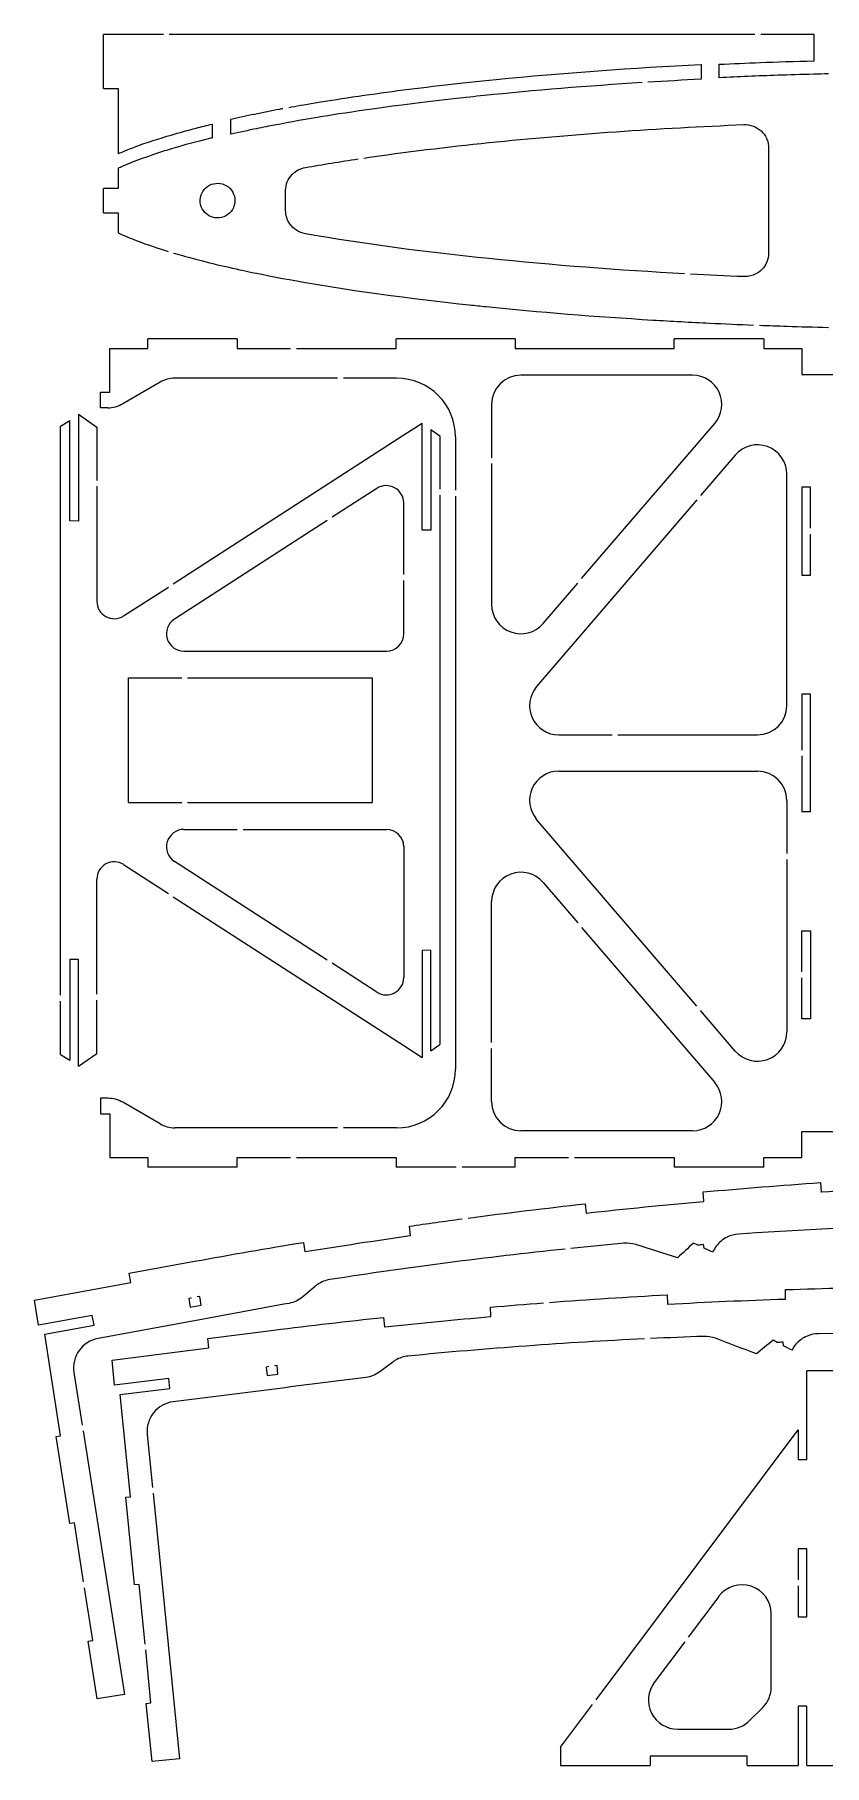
# Model space of a CAD drawing. Header units: millimetres. Extents: x 4 to 596, y -298 to -4.
# Drawn here: x 3.9 to 137.4, y -297.7 to -5.1 of the extents above; entities that cross this region are included whole.
import ezdxf

# ---------------------------------------------------------------- set-up
doc = ezdxf.new("R2010")
doc.units = ezdxf.units.MM
doc.layers.get('0').update_dxf_attribs({"linetype": 'CONTINUOUS'})

msp = doc.modelspace()

# ---------------------------------------------------------------- linework, layer by layer
for p, q in [((15.52, -14.24), (15.52, -5.12)), ((25.67, -5.12), (15.52, -5.12)), ((125.67, -5.12), (26.67, -5.12)), ((135.67, -5.12), (126.67, -5.12)), ((135.67, -9.55), (135.67, -5.12)), ((116.57, -10.16), (116.57, -12.67)), ((119.64, -12.4), (119.64, -10.13)), ((15.52, -14.24), (18.01, -14.24)), ((18.01, -14.24), (18.01, -25.25)), ((33.94, -20.24), (33.94, -22.56)), ((37.06, -21.96), (37.06, -19.4)), ((127.98, -24.28), (127.98, -42.08)), ((18.01, -27.73), (18.01, -31.12)), ((18.01, -31.12), (15.52, -31.12)), ((15.52, -35.24), (15.52, -31.12)), ((46.33, -34.91), (46.33, -31.46)), ((15.52, -35.24), (18.01, -35.24)), ((18.01, -35.24), (18.01, -38.64)), ((16.63, -58.16), (23.04, -58.16)), ((16.63, -65.57), (16.63, -58.16)), ((38.16, -56.57), (23.04, -56.57)), ((23.04, -58.16), (23.04, -56.57)), ((38.16, -56.57), (38.16, -58.16)), ((38.16, -58.16), (47.16, -58.16)), ((48.16, -58.16), (65.04, -58.16)), ((85.16, -56.57), (65.04, -56.57)), ((65.04, -58.16), (65.04, -56.57)), ((85.16, -56.57), (85.16, -58.16)), ((85.16, -58.16), (112.04, -58.16)), ((127.16, -56.57), (112.04, -56.57)), ((112.04, -58.16), (112.04, -56.57)), ((127.16, -56.57), (127.16, -58.16)), ((127.16, -58.16), (133.57, -58.16)), ((133.57, -58.16), (133.57, -62.55)), ((25.13, -63.85), (18.79, -67.51)), ((55.1, -63.19), (27.6, -63.19)), ((65.1, -63.19), (56.1, -63.19)), ((115.12, -62.69), (86.1, -62.69)), ((133.57, -62.55), (143.57, -62.55)), ((15.04, -65.57), (16.63, -65.57)), ((15.04, -68.19), (15.04, -65.57)), ((11.3, -69.3), (14.42, -71.46)), ((11.3, -69.3), (11.3, -87.36)), ((16.26, -68.19), (15.04, -68.19)), ((81.16, -67.63), (81.16, -76.63)), ((8.3, -71.3), (9.83, -70.32)), ((8.3, -167.49), (8.3, -71.3)), ((9.83, -87.32), (9.83, -70.32)), ((14.42, -71.46), (14.42, -80.46)), ((27.35, -97.95), (66.33, -72.78)), ((66.33, -72.78), (69.42, -70.8)), ((69.42, -88.86), (69.42, -70.8)), ((70.89, -71.89), (70.89, -88.89)), ((70.89, -71.89), (72.42, -72.96)), ((72.42, -72.96), (72.42, -81.96)), ((75.04, -73.13), (75.04, -82.13)), ((96.36, -97.07), (118.87, -70.85)), ((81.16, -77.63), (81.16, -101.45)), ((122.35, -76.18), (116.49, -83.01)), ((14.42, -81.46), (14.42, -100.91)), ((61.76, -81.82), (54.2, -86.71)), ((131.04, -118.55), (131.04, -79.4)), ((133.57, -81.61), (133.57, -96.49)), ((135.04, -81.61), (133.57, -81.61)), ((135.04, -88.55), (135.04, -81.61)), ((66.3, -96.4), (66.3, -84.29)), ((72.42, -82.96), (72.42, -175.84)), ((75.04, -83.13), (75.04, -179.97)), ((115.84, -83.77), (88.76, -115.33)), ((11.3, -87.36), (9.83, -87.32)), ((53.36, -87.25), (27.54, -103.93)), ((70.89, -88.89), (69.42, -88.86)), ((135.04, -96.49), (135.04, -89.55)), ((133.57, -96.49), (135.04, -96.49)), ((18.95, -103.38), (26.51, -98.5)), ((66.3, -106.4), (66.3, -97.4)), ((89.85, -104.66), (95.71, -97.83)), ((29.14, -109.34), (63.36, -109.34)), ((19.77, -134.94), (19.77, -113.86)), ((19.77, -113.86), (28.77, -113.86)), ((29.77, -113.86), (60.95, -113.86)), ((60.95, -113.86), (60.95, -134.94)), ((135.04, -116.61), (133.57, -116.61)), ((133.57, -116.61), (133.57, -126.05)), ((135.04, -136.49), (135.04, -116.61)), ((92.51, -123.49), (101.51, -123.49)), ((102.51, -123.49), (126.1, -123.49)), ((133.57, -127.05), (133.57, -136.49)), ((92.51, -129.61), (126.1, -129.61)), ((131.04, -134.55), (131.04, -143.55)), ((19.77, -134.94), (28.77, -134.94)), ((29.77, -134.94), (60.95, -134.94)), ((135.04, -136.49), (133.57, -136.49)), ((29.14, -139.46), (38.14, -139.46)), ((39.14, -139.46), (63.36, -139.46)), ((115.84, -169.33), (88.76, -137.77)), ((66.3, -142.4), (66.3, -164.5)), ((18.95, -145.41), (26.51, -150.29)), ((53.36, -161.54), (27.54, -144.86)), ((131.04, -144.55), (131.04, -173.7)), ((14.42, -167.33), (14.42, -147.88)), ((89.85, -148.44), (95.71, -155.27)), ((27.35, -150.84), (66.33, -176.01)), ((81.16, -175.47), (81.16, -151.65)), ((96.36, -156.03), (118.87, -182.26)), ((133.57, -156.61), (135.04, -156.61)), ((133.57, -163.55), (133.57, -156.61)), ((135.04, -156.61), (135.04, -171.49)), ((70.89, -159.9), (69.42, -159.93)), ((69.42, -159.93), (69.42, -177.99)), ((70.89, -176.9), (70.89, -159.9)), ((11.3, -161.43), (9.83, -161.47)), ((9.83, -161.47), (9.83, -178.47)), ((11.3, -179.49), (11.3, -161.43)), ((61.76, -166.97), (54.2, -162.08)), ((133.57, -171.49), (133.57, -164.55)), ((8.3, -177.49), (8.3, -168.49)), ((14.42, -177.33), (14.42, -168.33)), ((122.35, -176.92), (116.49, -170.09)), ((135.04, -171.49), (133.57, -171.49)), ((8.3, -177.49), (9.83, -178.47)), ((11.3, -179.49), (14.42, -177.33)), ((66.33, -176.01), (69.42, -177.99)), ((70.89, -176.9), (72.42, -175.84)), ((81.16, -185.47), (81.16, -176.47)), ((16.26, -184.91), (15.04, -184.91)), ((15.04, -184.91), (15.04, -187.53)), ((25.13, -189.25), (18.79, -185.59)), ((15.04, -187.53), (16.63, -187.53)), ((16.63, -187.53), (16.63, -194.94)), ((55.1, -189.91), (27.6, -189.91)), ((65.1, -189.91), (56.1, -189.91)), ((115.12, -190.41), (86.1, -190.41)), ((133.57, -194.94), (133.57, -190.55)), ((133.57, -190.55), (143.57, -190.55)), ((16.63, -194.94), (23.04, -194.94)), ((23.04, -194.94), (23.04, -196.53)), ((38.16, -196.53), (38.16, -194.94)), ((38.16, -194.94), (47.16, -194.94)), ((48.16, -194.94), (65.04, -194.94)), ((65.04, -194.94), (65.04, -196.53)), ((85.16, -196.53), (85.16, -194.94)), ((85.16, -194.94), (94.16, -194.94)), ((95.16, -194.94), (112.04, -194.94)), ((112.04, -194.94), (112.04, -196.53)), ((127.16, -196.53), (127.16, -194.94)), ((127.16, -194.94), (133.57, -194.94)), ((38.16, -196.53), (23.04, -196.53)), ((75.16, -196.53), (65.04, -196.53)), ((85.16, -196.53), (76.16, -196.53)), ((127.16, -196.53), (112.04, -196.53)), ((117.01, -202.33), (116.9, -200.74)), ((136.74, -199.16), (136.85, -200.75)), ((96.95, -202.75), (97.13, -204.32)), ((67.45, -208.1), (67.27, -206.52)), ((49.34, -209.27), (49.59, -210.84)), ((116, -209.74), (115.27, -209.41)), ((117.09, -210.24), (116.99, -209.65)), ((19.89, -214.49), (30.94, -212.46)), ((3.9, -219.04), (20.14, -216.06)), ((20.14, -216.06), (19.89, -214.49)), ((4.56, -223.26), (3.9, -219.04)), ((30.4, -218.67), (29.96, -218.75)), ((29.96, -218.75), (30.22, -220.19)), ((31.82, -218.41), (31.38, -218.49)), ((32.04, -219.86), (31.82, -218.41)), ((51.3, -216.71), (49.23, -218.47)), ((110.81, -218.12), (110.9, -219.71)), ((130.85, -218.83), (130.83, -217.25)), ((13.65, -221.6), (4.56, -223.26)), ((13.95, -223.28), (13.65, -221.6)), ((32.47, -222.22), (14.64, -225.5)), ((30.22, -220.19), (32.04, -219.86)), ((62.9, -221.95), (63.07, -223.53)), ((81.05, -221.81), (80.96, -220.22)), ((5.61, -224.8), (13.95, -223.28)), ((8.3, -241.95), (5.61, -224.8)), ((33.2, -225.51), (44.35, -224.1)), ((16.99, -229.15), (33.37, -227.08)), ((33.37, -227.08), (33.2, -225.51)), ((129.43, -226.18), (128.73, -225.81)), ((130.49, -226.74), (130.43, -226.15)), ((17.41, -233.4), (16.99, -229.15)), ((43.46, -230.27), (43.02, -230.33)), ((43.02, -230.33), (43.2, -231.78)), ((44.89, -230.1), (44.45, -230.15)), ((45.04, -231.56), (44.89, -230.1)), ((64.44, -229.49), (62.27, -231.13)), ((134.45, -245.96), (134.45, -230.96)), ((183.41, -230.96), (134.45, -230.96)), ((10.55, -231.26), (11.95, -240.15)), ((26.57, -232.26), (17.41, -233.4)), ((18.37, -235), (26.78, -233.95)), ((26.78, -233.95), (26.57, -232.26)), ((45.33, -233.94), (27.34, -236.2)), ((43.2, -231.78), (45.04, -231.56)), ((20.09, -252.27), (18.37, -235)), ((7.52, -242.07), (8.3, -241.95)), ((9.83, -256.77), (7.52, -242.07)), ((12.11, -241.14), (19.11, -285.68)), ((22.94, -241.73), (23.83, -250.68)), ((98.81, -286.58), (132.98, -240.94)), ((132.98, -240.94), (132.98, -245.96)), ((132.98, -245.96), (134.45, -245.96)), ((19.3, -252.35), (20.09, -252.27)), ((20.78, -267.16), (19.3, -252.35)), ((23.93, -251.68), (28.41, -296.54)), ((10.62, -256.65), (9.83, -256.77)), ((12.19, -266.65), (10.62, -256.65)), ((134.45, -261.08), (132.98, -261.08)), ((132.98, -261.08), (132.98, -266.31)), ((134.45, -272.54), (134.45, -261.08)), ((13.74, -276.53), (12.34, -267.63)), ((21.57, -267.08), (20.78, -267.16)), ((22.58, -277.15), (21.57, -267.08)), ((119.54, -269.1), (114.4, -275.97)), ((132.98, -267.31), (132.98, -272.54)), ((128.43, -284.39), (128.43, -272.07)), ((132.98, -272.54), (134.45, -272.54)), ((12.96, -276.65), (13.74, -276.53)), ((14.49, -286.41), (12.96, -276.65)), ((113.8, -276.77), (108.65, -283.64)), ((23.57, -287.1), (22.68, -278.14)), ((19.11, -285.68), (14.49, -286.41)), ((22.78, -287.18), (23.57, -287.1)), ((23.76, -297.01), (22.78, -287.18)), ((92.82, -294.58), (98.21, -287.38)), ((124.77, -290.1), (126.99, -287.88)), ((134.45, -287.66), (132.98, -287.66)), ((132.98, -287.66), (132.98, -297.66)), ((134.45, -297.66), (134.45, -287.66)), ((112.61, -291.54), (121.28, -291.54)), ((92.82, -294.58), (92.82, -297.66)), ((28.41, -296.54), (23.76, -297.01)), ((92.82, -297.66), (107.94, -297.66)), ((124.38, -296.08), (107.94, -296.08)), ((107.94, -296.08), (107.94, -297.66)), ((124.38, -297.66), (124.38, -296.08)), ((124.38, -297.66), (132.98, -297.66)), ((134.45, -297.66), (144.5, -297.66))]:
    msp.add_line(p, q)
for centre, radius, start, end in [((27.6, -68.13), 4.94, 90, 120), ((65.1, -73.13), 9.94, 0, 90), ((86.1, -67.63), 4.94, 90, 180), ((115.12, -67.63), 4.94, -40.6329, 90), ((16.26, -63.13), 5.06, 270, 300), ((126.1, -79.4), 4.94, 0, 139.3671), ((63.36, -84.29), 2.94, 0, 122.8588), ((17.36, -100.91), 2.94, 180, 302.8588), ((86.1, -101.45), 4.94, 180, 319.3671), ((29.14, -106.4), 2.94, 122.8588, 270), ((63.36, -106.4), 2.94, -90, 0), ((92.51, -118.55), 4.94, 139.3671, 270), ((126.1, -118.55), 4.94, -90, 0), ((92.51, -134.55), 4.94, 90, 220.6329), ((126.1, -134.55), 4.94, 0, 90), ((29.14, -142.4), 2.94, 90, 237.1412), ((63.36, -142.4), 2.94, 0, 90), ((17.36, -147.88), 2.94, 57.1412, 180), ((86.1, -151.65), 4.94, 40.6329, 180), ((63.36, -164.5), 2.94, -122.8588, 0), ((126.1, -173.7), 4.94, -139.3671, 0), ((65.1, -179.97), 9.94, -90, 0), ((115.12, -185.47), 4.94, -90, 40.6329), ((16.26, -189.97), 5.06, 60, 90), ((86.1, -185.47), 4.94, 180, 270), ((27.6, -184.97), 4.94, 240, 270), ((15.55, -230.48), 5.06, 100.4116, 188.9334), ((27.97, -241.22), 5.06, 97.1814, 185.7032), ((123.49, -272.07), 4.94, 0, 143.18), ((112.61, -286.6), 4.94, 143.18, 270), ((123.49, -284.39), 4.94, -45, 0), ((121.28, -286.6), 4.94, 270, 315)]:
    msp.add_arc(centre, radius, start, end)
for points, knots in [([(46.86, -17.43), (49.34, -16.97), (52.55, -16.42), (57.66, -15.66), (62.94, -14.88), (67.49, -14.28), (73.37, -13.61), (75.83, -13.33), (78.81, -13.01), (81.91, -12.7), (93.13, -11.6), (105.23, -10.73), (116.51, -10.16), (116.53, -10.16), (116.55, -10.16), (116.57, -10.16)], [0.904793, 0.904793, 0.904793, 0.904793, 1.551441, 1.551441, 1.551441, 2.218097, 2.218097, 2.218097, 2.497203, 2.497203, 2.497203, 3.50946, 3.50946, 3.50946, 3.511346, 3.511346, 3.511346, 3.511346]), ([(119.64, -10.13), (121.89, -10.03), (124.22, -9.93), (126.6, -9.84), (129.29, -9.74), (132.42, -9.64), (135.61, -9.55), (135.63, -9.55), (135.65, -9.55), (135.67, -9.55)], [0.02099, 0.02099, 0.02099, 0.02099, 0.695556, 0.695556, 0.695556, 1.457545, 1.457545, 1.457545, 1.462151, 1.462151, 1.462151, 1.462151]), ([(106.59, -13.23), (97.4, -13.82), (88.28, -14.56), (79.9, -15.42), (78.23, -15.59), (76.63, -15.76), (75.22, -15.92), (64.42, -17.12), (56.76, -18.29), (52.64, -18.97), (50.11, -19.38), (47.02, -19.93), (44.46, -20.42), (43.6, -20.58), (42.48, -20.8), (41.43, -21.02), (40.04, -21.3), (38.45, -21.65), (37.13, -21.94), (37.1, -21.95), (37.08, -21.95), (37.06, -21.96)], [1.142883, 1.142883, 1.142883, 1.142883, 3.878701, 3.878701, 3.878701, 4.425838, 4.425838, 4.425838, 8.608421, 8.608421, 8.608421, 11.169475, 11.169475, 11.169475, 12.028559, 12.028559, 12.028559, 13.15721, 13.15721, 13.15721, 13.178059, 13.178059, 13.178059, 13.178059]), ([(116.57, -12.67), (116.55, -12.67), (116.53, -12.67), (116.52, -12.67), (113.55, -12.82), (110.57, -12.99), (107.59, -13.17)], [0.1504093, 0.1504093, 0.1504093, 0.1504093, 0.1560974, 0.1560974, 0.1560974, 1.0438044, 1.0438044, 1.0438044, 1.0438044]), ([(135.6, -11.82), (133.47, -11.87), (131.42, -11.94), (129.56, -12), (126.15, -12.12), (122.87, -12.25), (119.64, -12.4)], [2.191476, 2.191476, 2.191476, 2.191476, 2.822276, 2.822276, 2.822276, 3.97554, 3.97554, 3.97554, 3.97554]), ([(138.09, -11.75), (138.07, -11.75), (138.05, -11.76), (138.03, -11.76), (137.22, -11.77), (136.4, -11.8), (135.6, -11.82)], [1.9492159, 1.9492159, 1.9492159, 1.9492159, 1.9550852, 1.9550852, 1.9550852, 2.1914763, 2.1914763, 2.1914763, 2.1914763]), ([(18.01, -25.25), (18.04, -25.24), (18.07, -25.23), (18.09, -25.22), (18.38, -25.09), (18.7, -24.96), (19.05, -24.82), (19.62, -24.59), (20.3, -24.32), (20.91, -24.09), (22.82, -23.37), (25.02, -22.66), (26.99, -22.09), (28.26, -21.72), (29.9, -21.27), (31.21, -20.93), (32.14, -20.68), (33.02, -20.46), (33.94, -20.24)], [0.2194618, 0.2194618, 0.2194618, 0.2194618, 0.2230071, 0.2230071, 0.2230071, 0.2602312, 0.2602312, 0.2602312, 0.3204899, 0.3204899, 0.3204899, 0.5082573, 0.5082573, 0.5082573, 0.6299685, 0.6299685, 0.6299685, 0.7173495, 0.7173495, 0.7173495, 0.7173495]), ([(37.06, -19.4), (37.07, -19.4), (37.09, -19.39), (37.1, -19.39), (38.3, -19.13), (39.78, -18.81), (41.07, -18.54), (42.45, -18.26), (43.97, -17.96), (45.32, -17.71), (45.5, -17.68), (45.69, -17.64), (45.88, -17.61)], [-0.0047651, -0.0047651, -0.0047651, -0.0047651, 0.000055, 0.000055, 0.000055, 0.3685494, 0.3685494, 0.3685494, 0.7630268, 0.7630268, 0.7630268, 0.8159248, 0.8159248, 0.8159248, 0.8159248]), ([(59.56, -25.99), (66.59, -24.95), (73.75, -24.09), (80.67, -23.38), (94.67, -21.94), (109.67, -20.92), (123.78, -20.34)], [1.314123, 1.314123, 1.314123, 1.314123, 3.362403, 3.362403, 3.362403, 7.513455, 7.513455, 7.513455, 7.513455]), ([(123.78, -20.34), (124.32, -20.31), (124.85, -20.4), (125.35, -20.58), (125.85, -20.76), (126.31, -21.04), (126.7, -21.39), (127.08, -21.74), (127.4, -22.16), (127.62, -22.63), (127.74, -22.89), (127.83, -23.16), (127.89, -23.44), (127.95, -23.71), (127.98, -24), (127.98, -24.28)], [0, 0, 0, 0, 0.1625984, 0.1625984, 0.1625984, 0.3240293, 0.3240293, 0.3240293, 0.4822487, 0.4822487, 0.4822487, 0.5687762, 0.5687762, 0.5687762, 0.6551171, 0.6551171, 0.6551171, 0.6551171]), ([(33.94, -22.56), (33.84, -22.59), (33.75, -22.61), (33.65, -22.63), (31.6, -23.14), (28.8, -23.89), (26.85, -24.48), (26.4, -24.62), (25.96, -24.76), (25.54, -24.89), (21.65, -26.14), (19.59, -27.03), (18.84, -27.35), (18.67, -27.43), (18.51, -27.5), (18.34, -27.57), (18.25, -27.61), (18.15, -27.66), (18.05, -27.71), (18.03, -27.71), (18.02, -27.72), (18.01, -27.73)], [0.167102, 0.167102, 0.167102, 0.167102, 0.196345, 0.196345, 0.196345, 0.831712, 0.831712, 0.831712, 0.977171, 0.977171, 0.977171, 2.320477, 2.320477, 2.320477, 2.625093, 2.625093, 2.625093, 2.776939, 2.776939, 2.776939, 2.793172, 2.793172, 2.793172, 2.793172]), ([(46.33, -31.46), (46.33, -30.96), (46.43, -30.47), (46.62, -30.01), (46.81, -29.55), (47.09, -29.12), (47.44, -28.76), (47.74, -28.46), (48.09, -28.2), (48.47, -28), (48.85, -27.8), (49.26, -27.66), (49.69, -27.58)], [0, 0, 0, 0, 0.1506755, 0.1506755, 0.1506755, 0.3042355, 0.3042355, 0.3042355, 0.4344583, 0.4344583, 0.4344583, 0.5659018, 0.5659018, 0.5659018, 0.5659018]), ([(37.77, -33.18), (37.77, -32.17), (37.21, -31.18), (36.35, -30.66), (35.48, -30.14), (34.35, -30.11), (33.46, -30.58), (32.54, -31.06), (31.92, -32.06), (31.89, -33.1), (31.86, -34.1), (32.4, -35.11), (33.25, -35.66), (34.13, -36.22), (35.32, -36.26), (36.24, -35.76), (37.16, -35.26), (37.77, -34.23), (37.77, -33.18)], [-3.141593, -3.141593, -3.141593, -3.141593, -2.11141, -2.11141, -2.11141, -1.086052, -1.086052, -1.086052, -0.029141, -0.029141, -0.029141, 1.001343, 1.001343, 1.001343, 2.071468, 2.071468, 2.071468, 3.141593, 3.141593, 3.141593, 3.141593]), ([(49.69, -38.78), (49.14, -38.68), (48.63, -38.48), (48.16, -38.19), (47.71, -37.9), (47.33, -37.53), (47.02, -37.09), (46.8, -36.77), (46.63, -36.42), (46.51, -36.05), (46.39, -35.68), (46.33, -35.29), (46.33, -34.91)], [0, 0, 0, 0, 0.1673324, 0.1673324, 0.1673324, 0.3291944, 0.3291944, 0.3291944, 0.4482809, 0.4482809, 0.4482809, 0.5666761, 0.5666761, 0.5666761, 0.5666761]), ([(18.01, -38.64), (18.02, -38.64), (18.03, -38.65), (18.05, -38.65), (18.61, -38.91), (19.18, -39.16), (19.75, -39.39), (20.55, -39.72), (22.24, -40.42), (25.85, -41.57), (26.05, -41.63), (26.25, -41.7), (26.45, -41.76)], [0.2189037, 0.2189037, 0.2189037, 0.2189037, 0.2211984, 0.2211984, 0.2211984, 0.3334068, 0.3334068, 0.3334068, 0.4900997, 0.4900997, 0.4900997, 0.4988388, 0.4988388, 0.4988388, 0.4988388]), ([(113.79, -45.55), (102.73, -44.95), (91.41, -44.09), (80.67, -42.98), (70.48, -41.94), (59.74, -40.56), (49.69, -38.78)], [1.39731, 1.39731, 1.39731, 1.39731, 4.602587, 4.602587, 4.602587, 7.642201, 7.642201, 7.642201, 7.642201]), ([(27.4, -42.05), (28.78, -42.45), (32.69, -43.56), (37.35, -44.59), (39.08, -44.98), (40.5, -45.29), (43.26, -45.83), (44.1, -46), (44.74, -46.12), (45.53, -46.27), (56.6, -48.34), (68, -49.79), (77.41, -50.8), (78.37, -50.9), (79.27, -51), (80.22, -51.09), (89.08, -52), (98.78, -52.78), (108.42, -53.36), (111.5, -53.55), (114.84, -53.73), (118.04, -53.89), (120.53, -54.01), (122.99, -54.12), (125.45, -54.21)], [0.5123279, 0.5123279, 0.5123279, 0.5123279, 0.5624088, 0.5624088, 0.5624088, 0.5809464, 0.5809464, 0.5809464, 0.5866537, 0.5866537, 0.5866537, 0.6666811, 0.6666811, 0.6666811, 0.6748093, 0.6748093, 0.6748093, 0.7509702, 0.7509702, 0.7509702, 0.7753041, 0.7753041, 0.7753041, 0.7943581, 0.7943581, 0.7943581, 0.7943581]), ([(127.98, -42.08), (127.98, -42.59), (127.88, -43.08), (127.69, -43.55), (127.5, -44.02), (127.22, -44.45), (126.86, -44.82), (126.5, -45.19), (126.06, -45.49), (125.58, -45.69), (125.3, -45.81), (125.01, -45.91), (124.7, -45.96), (124.4, -46.02), (124.09, -46.04), (123.78, -46.03)], [0, 0, 0, 0, 0.1533616, 0.1533616, 0.1533616, 0.3086399, 0.3086399, 0.3086399, 0.4673012, 0.4673012, 0.4673012, 0.5609034, 0.5609034, 0.5609034, 0.6546161, 0.6546161, 0.6546161, 0.6546161]), ([(126.45, -54.25), (128, -54.31), (129.55, -54.36), (131.12, -54.41), (133.3, -54.48), (135.71, -54.55), (138.03, -54.61), (138.05, -54.61), (138.07, -54.61), (138.09, -54.61)], [0.79693506, 0.79693506, 0.79693506, 0.79693506, 0.8088987, 0.8088987, 0.8088987, 0.82549682, 0.82549682, 0.82549682, 0.82564199, 0.82564199, 0.82564199, 0.82564199]), ([(136.85, -200.75), (136.87, -200.75), (136.89, -200.74), (136.91, -200.74), (143.52, -200.29), (150.13, -199.9), (156.73, -199.57), (156.75, -199.57), (156.77, -199.57), (156.79, -199.57)], [33.801735, 33.801735, 33.801735, 33.801735, 33.807466, 33.807466, 33.807466, 35.70504, 35.70504, 35.70504, 35.71066, 35.71066, 35.71066, 35.71066]), ([(97.13, -204.32), (97.15, -204.32), (97.17, -204.32), (97.19, -204.32), (103.77, -203.59), (110.36, -202.92), (116.95, -202.33), (116.97, -202.33), (116.99, -202.33), (117.01, -202.33)], [29.998021, 29.998021, 29.998021, 29.998021, 30.003741, 30.003741, 30.003741, 31.896984, 31.896984, 31.896984, 31.902586, 31.902586, 31.902586, 31.902586]), ([(49.59, -210.84), (49.61, -210.83), (49.63, -210.83), (49.65, -210.83), (55.55, -209.86), (61.47, -208.96), (67.39, -208.11), (67.41, -208.1), (67.43, -208.1), (67.45, -208.1)], [25.423871, 25.423871, 25.423871, 25.423871, 25.429591, 25.429591, 25.429591, 27.140394, 27.140394, 27.140394, 27.145932, 27.145932, 27.145932, 27.145932]), ([(115.27, -209.41), (115.26, -209.42), (115.25, -209.43), (115.24, -209.44), (114.36, -210.24), (113.48, -211.05), (112.59, -211.86)], [1.450714924, 1.450714924, 1.450714924, 1.450714924, 1.450762333, 1.450762333, 1.450762333, 1.455053332, 1.455053332, 1.455053332, 1.455053332]), ([(116.99, -209.65), (116.97, -209.65), (116.96, -209.65), (116.94, -209.65), (116.62, -209.68), (116.31, -209.71), (116, -209.74)], [8.61860372, 8.61860372, 8.61860372, 8.61860372, 8.62384715, 8.62384715, 8.62384715, 8.71169034, 8.71169034, 8.71169034, 8.71169034]), ([(122.9, -207.87), (122.24, -207.91), (121.6, -208.08), (120.99, -208.37), (120.25, -208.73), (119.6, -209.29), (119.13, -209.92), (118.91, -210.21), (118.71, -210.55), (118.55, -210.91)], [0.7126541, 0.7126541, 0.7126541, 0.7126541, 0.9026538, 0.9026538, 0.9026538, 1.1328657, 1.1328657, 1.1328657, 1.2430559, 1.2430559, 1.2430559, 1.2430559]), ([(53.81, -215.56), (53.1, -215.67), (52.37, -215.94), (51.75, -216.37), (51.59, -216.47), (51.44, -216.59), (51.3, -216.71)], [2.2598652, 2.2598652, 2.2598652, 2.2598652, 2.4709523, 2.4709523, 2.4709523, 2.5231333, 2.5231333, 2.5231333, 2.5231333]), ([(110.9, -219.71), (110.92, -219.71), (110.94, -219.71), (110.96, -219.71), (117.57, -219.35), (124.18, -219.06), (130.8, -218.84), (130.81, -218.84), (130.83, -218.83), (130.85, -218.83)], [29.998021, 29.998021, 29.998021, 29.998021, 30.003741, 30.003741, 30.003741, 31.896984, 31.896984, 31.896984, 31.902586, 31.902586, 31.902586, 31.902586]), ([(63.07, -223.53), (63.09, -223.53), (63.11, -223.53), (63.13, -223.52), (69.07, -222.9), (75.03, -222.32), (80.99, -221.81), (81.01, -221.81), (81.03, -221.81), (81.05, -221.81)], [25.423871, 25.423871, 25.423871, 25.423871, 25.429591, 25.429591, 25.429591, 27.140394, 27.140394, 27.140394, 27.145932, 27.145932, 27.145932, 27.145932]), ([(136.42, -224.7), (135.77, -224.7), (135.12, -224.83), (134.49, -225.1), (133.73, -225.42), (133.05, -225.93), (132.55, -226.53), (132.31, -226.82), (132.09, -227.14), (131.92, -227.49)], [0.7126541, 0.7126541, 0.7126541, 0.7126541, 0.9026538, 0.9026538, 0.9026538, 1.1328657, 1.1328657, 1.1328657, 1.2430559, 1.2430559, 1.2430559, 1.2430559]), ([(128.73, -225.81), (128.72, -225.82), (128.7, -225.82), (128.69, -225.83), (127.77, -226.59), (126.84, -227.35), (125.91, -228.1)], [1.450714924, 1.450714924, 1.450714924, 1.450714924, 1.450762333, 1.450762333, 1.450762333, 1.455053332, 1.455053332, 1.455053332, 1.455053332]), ([(130.43, -226.15), (130.41, -226.15), (130.39, -226.15), (130.37, -226.15), (130.06, -226.16), (129.74, -226.17), (129.43, -226.18)], [8.61860372, 8.61860372, 8.61860372, 8.61860372, 8.62384715, 8.62384715, 8.62384715, 8.71169034, 8.71169034, 8.71169034, 8.71169034]), ([(67.01, -228.49), (66.3, -228.56), (65.56, -228.79), (64.91, -229.18), (64.75, -229.27), (64.59, -229.38), (64.44, -229.49)], [2.2598652, 2.2598652, 2.2598652, 2.2598652, 2.4709523, 2.4709523, 2.4709523, 2.5231333, 2.5231333, 2.5231333, 2.5231333])]:
    msp.add_open_spline(points, degree=3, knots=knots)
for points in [[(49.69, -27.58), (52.6, -27.07), (55.57, -26.59), (58.57, -26.14)], [(123.78, -46.03), (120.82, -45.9), (117.82, -45.76), (114.79, -45.6)], [(116.9, -200.74), (123.51, -200.15), (130.12, -199.62), (136.74, -199.16)], [(77.18, -205.15), (83.76, -204.28), (90.35, -203.48), (96.95, -202.75)], [(67.27, -206.52), (70.24, -206.09), (73.21, -205.68), (76.19, -205.29)], [(219.29, -206.8), (187.42, -205.4), (155.13, -205.67), (122.9, -207.87)], [(30.94, -212.46), (37.06, -211.33), (43.19, -210.27), (49.34, -209.27)], [(93.57, -210.4), (80.33, -211.78), (67.04, -213.5), (53.81, -215.56)], [(103.53, -209.42), (100.54, -209.69), (97.56, -209.98), (94.57, -210.29)], [(105.54, -209.63), (104.88, -209.43), (104.18, -209.36), (103.53, -209.42)], [(112.59, -211.86), (110.24, -211.12), (107.89, -210.37), (105.54, -209.63)], [(118.55, -210.91), (118.06, -210.68), (117.57, -210.46), (117.09, -210.24)], [(49.23, -218.47), (48.57, -219.03), (47.73, -219.42), (46.91, -219.57)], [(90.93, -219.41), (97.55, -218.91), (104.18, -218.48), (110.81, -218.12)], [(130.83, -217.25), (137.47, -217.03), (144.1, -216.87), (150.73, -216.79)], [(46.91, -219.57), (42.1, -220.45), (37.29, -221.34), (32.47, -222.22)], [(44.35, -224.1), (50.53, -223.32), (56.71, -222.61), (62.9, -221.95)], [(80.96, -220.22), (83.95, -219.96), (86.94, -219.72), (89.93, -219.49)], [(117, -225.15), (114, -225.26), (111, -225.38), (108, -225.52)], [(118.99, -225.48), (118.35, -225.24), (117.65, -225.13), (117, -225.15)], [(232.72, -229.07), (200.98, -225.87), (168.73, -224.32), (136.42, -224.7)], [(107, -225.57), (93.7, -226.21), (80.34, -227.18), (67.01, -228.49)], [(125.91, -228.1), (123.6, -227.23), (121.3, -226.36), (118.99, -225.48)], [(131.92, -227.49), (131.44, -227.24), (130.96, -226.99), (130.49, -226.74)], [(59.9, -232.1), (55.04, -232.71), (50.19, -233.32), (45.33, -233.94)], [(62.27, -231.13), (61.58, -231.66), (60.72, -232), (59.9, -232.1)]]:
    msp.add_open_spline(points, degree=3)

doc.saveas('drawing.dxf')
